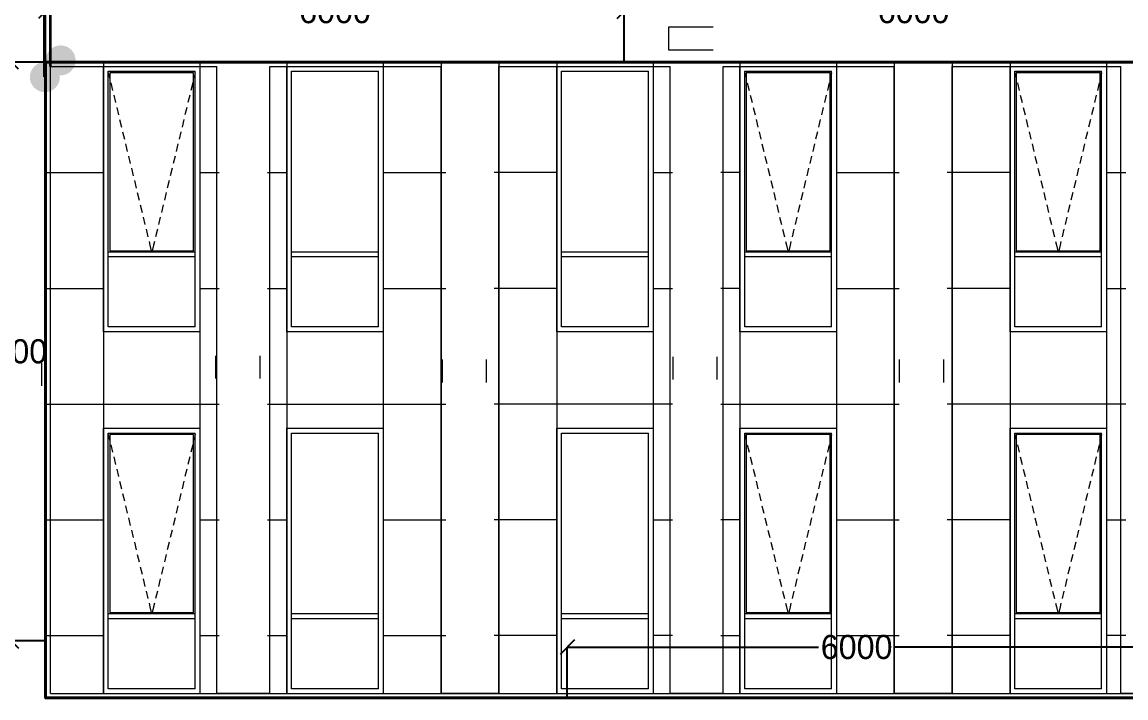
# Model space of a CAD drawing. Header units: millimetres. Extents: x 1499747 to 4230374, y -28481 to 441852.
# Drawn here: x 2544585 to 2556031, y 321467 to 328472 of the extents above; entities that cross this region are included whole.
import ezdxf
from ezdxf.xclip import XClip

# ---------------------------------------------------------------- set-up
doc = ezdxf.new("R2010")
doc.units = ezdxf.units.MM
doc.header["$MEASUREMENT"] = 0
doc.header["$XCLIPFRAME"] = 0
doc.layers.add('0_ANNOT_Dimensions', color=7, linetype='Continuous')
for name, color, linetype, lineweight in [('1 Фасад_42_Витражные окна_Ном._пера__1_Ном._пера__7', 7, 'Continuous', 18), ('1 Фасад_42_Витражные окна_Ном._пера__20_Ном._пера__1', 1, 'Continuous', 18), ('1 Фасад_42_Витражные окна_Ном._пера__92_Ном._пера__233', 233, 'Continuous', 18), ('1 Фасад_42_Выступы_Ном._пера__1_Ном._пера__7', 7, 'Continuous', 18), ('1 Фасад_42_Отделка керамика_Ном._пера__1_Ном._пера__7', 7, 'Continuous', 18), ('1 Фасад_42_Сетка кладки_Ном._пера__62_Ном._пера__253', 252, 'Continuous', 18), ('Кабель 2x4mm', 200, 'Continuous', 30), ('Кабель 2х6 mm', 150, 'Continuous', 30)]:
    doc.layers.add(name, color=color, linetype=linetype, lineweight=lineweight)
doc.dimstyles.get("Standard").update_dxf_attribs({"dimtxt": 0.18, "dimasz": 0.18, "dimexe": 0.18, "dimexo": 0.0625, "dimgap": 0.09, "dimtad": 0, "dimtih": 1, "dimtoh": 1, "dimdec": 4, "dimzin": 0, "dimdsep": 46, "dimtxsty": 'Standard', "dimcen": 0.09, "dimadec": 0, "dimazin": 0, "dimtfac": 1, "dimtdec": 4, "dimtofl": 0, "dimtmove": 0, "dimatfit": 3, "dimfxl": 1, "dimtolj": 1, "dimtzin": 0, "dimarcsym": 0})

# ---------------------------------------------------------------- blocks, each defined once
blk = doc.blocks.new('Чертеж_5_42', base_point=(1557140, 9891))
at = {"layer": '1 Фасад_42_Витражные окна_Ном._пера__1_Ном._пера__7', "color": 252, "linetype": 'Continuous', "true_color": 0x939598}
for p, q in [((1539240, 52641), (1539240, 52991)), ((1539290, 52941), (1539740, 52941)), ((1539290, 52641), (1539290, 52941)), ((1540175, 52926), (1539305, 52926)), ((1539305, 52926), (1539305, 51081)), ((1539740, 52941), (1540190, 52941)), ((1540175, 51081), (1540175, 52926)), ((1540190, 52641), (1540190, 52941)), ((1541140, 52641), (1541140, 52991)), ((1541190, 52941), (1541640, 52941)), ((1541190, 52641), (1541190, 52941)), ((1541640, 52941), (1542090, 52941)), ((1542090, 52641), (1542090, 52941)), ((1543940, 52641), (1543940, 52991)), ((1543990, 52941), (1544440, 52941)), ((1543990, 52641), (1543990, 52941)), ((1544440, 52941), (1544890, 52941)), ((1544890, 52641), (1544890, 52941)), ((1545840, 52641), (1545840, 52991)), ((1545890, 52941), (1546340, 52941)), ((1545890, 52641), (1545890, 52941)), ((1546775, 52926), (1545905, 52926)), ((1545905, 52926), (1545905, 51081)), ((1546340, 52941), (1546790, 52941)), ((1546775, 51081), (1546775, 52926)), ((1546790, 52641), (1546790, 52941)), ((1548640, 52641), (1548640, 52991)), ((1548690, 52941), (1549140, 52941)), ((1548690, 52641), (1548690, 52941)), ((1549575, 52926), (1548705, 52926)), ((1548705, 52926), (1548705, 51081)), ((1549140, 52941), (1549590, 52941)), ((1549575, 51081), (1549575, 52926)), ((1549590, 52641), (1549590, 52941)), ((1539240, 51241), (1539240, 52641)), ((1539290, 51241), (1539290, 52641)), ((1540190, 51241), (1540190, 52641)), ((1541140, 51241), (1541140, 52641)), ((1541190, 51241), (1541190, 52641)), ((1542090, 51241), (1542090, 52641)), ((1543940, 51241), (1543940, 52641)), ((1543990, 51241), (1543990, 52641)), ((1544890, 51241), (1544890, 52641)), ((1545840, 51241), (1545840, 52641)), ((1545890, 51241), (1545890, 52641)), ((1546790, 51241), (1546790, 52641)), ((1548640, 51241), (1548640, 52641)), ((1548690, 51241), (1548690, 52641)), ((1549590, 51241), (1549590, 52641)), ((1539240, 51041), (1539240, 51241)), ((1539290, 51066), (1539290, 51241)), ((1540190, 51066), (1540190, 51241)), ((1541140, 51041), (1541140, 51241)), ((1541190, 51066), (1541190, 51241)), ((1542090, 51066), (1542090, 51241)), ((1543940, 51041), (1543940, 51241)), ((1543990, 51066), (1543990, 51241)), ((1544890, 51066), (1544890, 51241)), ((1545840, 51041), (1545840, 51241)), ((1545890, 51066), (1545890, 51241)), ((1546790, 51066), (1546790, 51241)), ((1548640, 51041), (1548640, 51241)), ((1548690, 51066), (1548690, 51241)), ((1549590, 51066), (1549590, 51241)), ((1539740, 51066), (1539290, 51066)), ((1539290, 51041), (1539290, 51066)), ((1539305, 51081), (1540175, 51081)), ((1540190, 51066), (1539740, 51066)), ((1540190, 51041), (1540190, 51066)), ((1541640, 51066), (1541190, 51066)), ((1541190, 51041), (1541190, 51066)), ((1542090, 51066), (1541640, 51066)), ((1542090, 51041), (1542090, 51066)), ((1544440, 51066), (1543990, 51066)), ((1543990, 51041), (1543990, 51066)), ((1544890, 51066), (1544440, 51066)), ((1544890, 51041), (1544890, 51066)), ((1546340, 51066), (1545890, 51066)), ((1545890, 51041), (1545890, 51066)), ((1545905, 51081), (1546775, 51081)), ((1546790, 51066), (1546340, 51066)), ((1546790, 51041), (1546790, 51066)), ((1549140, 51066), (1548690, 51066)), ((1548690, 51041), (1548690, 51066)), ((1548705, 51081), (1549575, 51081)), ((1549590, 51066), (1549140, 51066)), ((1549590, 51041), (1549590, 51066)), ((1539240, 50278), (1539240, 51041)), ((1539290, 51016), (1539290, 51041)), ((1539740, 51016), (1539290, 51016)), ((1539290, 50291), (1539290, 51016)), ((1540190, 51016), (1539740, 51016)), ((1540190, 51016), (1540190, 51041)), ((1540190, 50291), (1540190, 51016)), ((1541140, 50241), (1541140, 51041)), ((1541190, 51016), (1541190, 51041)), ((1541640, 51016), (1541190, 51016)), ((1541190, 50291), (1541190, 51016)), ((1542090, 51016), (1541640, 51016)), ((1542090, 51016), (1542090, 51041)), ((1542090, 50291), (1542090, 51016)), ((1543940, 50241), (1543940, 51041)), ((1543990, 51016), (1543990, 51041)), ((1544440, 51016), (1543990, 51016)), ((1543990, 50291), (1543990, 51016)), ((1544890, 51016), (1544440, 51016)), ((1544890, 51016), (1544890, 51041)), ((1544890, 50291), (1544890, 51016)), ((1545840, 50241), (1545840, 51041)), ((1545890, 51016), (1545890, 51041)), ((1546340, 51016), (1545890, 51016)), ((1545890, 50291), (1545890, 51016)), ((1546790, 51016), (1546340, 51016)), ((1546790, 51016), (1546790, 51041)), ((1546790, 50291), (1546790, 51016)), ((1548640, 50241), (1548640, 51041)), ((1548690, 51016), (1548690, 51041)), ((1549140, 51016), (1548690, 51016)), ((1548690, 50291), (1548690, 51016)), ((1549590, 51016), (1549140, 51016)), ((1549590, 51016), (1549590, 51041)), ((1549590, 50291), (1549590, 51016)), ((1539740, 50291), (1539290, 50291)), ((1540190, 50291), (1539740, 50291)), ((1541640, 50291), (1541190, 50291)), ((1542090, 50291), (1541640, 50291)), ((1544440, 50291), (1543990, 50291)), ((1544890, 50291), (1544440, 50291)), ((1546340, 50291), (1545890, 50291)), ((1546790, 50291), (1546340, 50291)), ((1549140, 50291), (1548690, 50291)), ((1549590, 50291), (1549140, 50291)), ((1539240, 48891), (1539240, 49241)), ((1541140, 48891), (1541140, 49241)), ((1543940, 48891), (1543940, 49241)), ((1545840, 48891), (1545840, 49241)), ((1548640, 48891), (1548640, 49241)), ((1539290, 49191), (1539740, 49191)), ((1539290, 48891), (1539290, 49191)), ((1540175, 49176), (1539305, 49176)), ((1539305, 49176), (1539305, 47331)), ((1539740, 49191), (1540190, 49191)), ((1540175, 47331), (1540175, 49176)), ((1540190, 48891), (1540190, 49191)), ((1541190, 49191), (1541640, 49191)), ((1541190, 48891), (1541190, 49191)), ((1541640, 49191), (1542090, 49191)), ((1542090, 48891), (1542090, 49191)), ((1543990, 49191), (1544440, 49191)), ((1543990, 48891), (1543990, 49191)), ((1544440, 49191), (1544890, 49191)), ((1544890, 48891), (1544890, 49191)), ((1545890, 49191), (1546340, 49191)), ((1545890, 48891), (1545890, 49191)), ((1546775, 49176), (1545905, 49176)), ((1545905, 49176), (1545905, 47331)), ((1546340, 49191), (1546790, 49191)), ((1546775, 47331), (1546775, 49176)), ((1546790, 48891), (1546790, 49191)), ((1548690, 49191), (1549140, 49191)), ((1548690, 48891), (1548690, 49191)), ((1549575, 49176), (1548705, 49176)), ((1548705, 49176), (1548705, 47331)), ((1549140, 49191), (1549590, 49191)), ((1549575, 47331), (1549575, 49176)), ((1549590, 48891), (1549590, 49191)), ((1539240, 47491), (1539240, 48891)), ((1539290, 47491), (1539290, 48891)), ((1540190, 47491), (1540190, 48891)), ((1541140, 47491), (1541140, 48891)), ((1541190, 47491), (1541190, 48891)), ((1542090, 47491), (1542090, 48891)), ((1543940, 47491), (1543940, 48891)), ((1543990, 47491), (1543990, 48891)), ((1544890, 47491), (1544890, 48891)), ((1545840, 47491), (1545840, 48891)), ((1545890, 47491), (1545890, 48891)), ((1546790, 47491), (1546790, 48891)), ((1548640, 47491), (1548640, 48891)), ((1548690, 47491), (1548690, 48891)), ((1549590, 47491), (1549590, 48891)), ((1539240, 47291), (1539240, 47491)), ((1539290, 47316), (1539290, 47491)), ((1540190, 47316), (1540190, 47491)), ((1541140, 47291), (1541140, 47491)), ((1541190, 47316), (1541190, 47491)), ((1542090, 47316), (1542090, 47491)), ((1543940, 47291), (1543940, 47491)), ((1543990, 47316), (1543990, 47491)), ((1544890, 47316), (1544890, 47491)), ((1545840, 47291), (1545840, 47491)), ((1545890, 47316), (1545890, 47491)), ((1546790, 47316), (1546790, 47491)), ((1548640, 47291), (1548640, 47491)), ((1548690, 47316), (1548690, 47491)), ((1549590, 47316), (1549590, 47491)), ((1539240, 46491), (1539240, 47291)), ((1539740, 47316), (1539290, 47316)), ((1539290, 47291), (1539290, 47316)), ((1539290, 47266), (1539290, 47291)), ((1539305, 47331), (1540175, 47331)), ((1540190, 47316), (1539740, 47316)), ((1540190, 47291), (1540190, 47316)), ((1540190, 47266), (1540190, 47291)), ((1541140, 46491), (1541140, 47291)), ((1541640, 47316), (1541190, 47316)), ((1541190, 47291), (1541190, 47316)), ((1541190, 47266), (1541190, 47291)), ((1542090, 47316), (1541640, 47316)), ((1542090, 47291), (1542090, 47316)), ((1542090, 47266), (1542090, 47291)), ((1543940, 46491), (1543940, 47291)), ((1544440, 47316), (1543990, 47316)), ((1543990, 47291), (1543990, 47316)), ((1543990, 47266), (1543990, 47291)), ((1544890, 47316), (1544440, 47316)), ((1544890, 47291), (1544890, 47316)), ((1544890, 47266), (1544890, 47291)), ((1545840, 46491), (1545840, 47291)), ((1546340, 47316), (1545890, 47316)), ((1545890, 47291), (1545890, 47316)), ((1545890, 47266), (1545890, 47291)), ((1545905, 47331), (1546775, 47331)), ((1546790, 47316), (1546340, 47316)), ((1546790, 47291), (1546790, 47316)), ((1546790, 47266), (1546790, 47291)), ((1548640, 46491), (1548640, 47291)), ((1549140, 47316), (1548690, 47316)), ((1548690, 47291), (1548690, 47316)), ((1548690, 47266), (1548690, 47291)), ((1548705, 47331), (1549575, 47331)), ((1549590, 47316), (1549140, 47316)), ((1549590, 47291), (1549590, 47316)), ((1549590, 47266), (1549590, 47291)), ((1539740, 47266), (1539290, 47266)), ((1539290, 46541), (1539290, 47266)), ((1540190, 47266), (1539740, 47266)), ((1540190, 46541), (1540190, 47266)), ((1541640, 47266), (1541190, 47266)), ((1541190, 46541), (1541190, 47266)), ((1542090, 47266), (1541640, 47266)), ((1542090, 46541), (1542090, 47266)), ((1544440, 47266), (1543990, 47266)), ((1543990, 46541), (1543990, 47266)), ((1544890, 47266), (1544440, 47266)), ((1544890, 46541), (1544890, 47266)), ((1546340, 47266), (1545890, 47266)), ((1545890, 46541), (1545890, 47266)), ((1546790, 47266), (1546340, 47266)), ((1546790, 46541), (1546790, 47266)), ((1549140, 47266), (1548690, 47266)), ((1548690, 46541), (1548690, 47266)), ((1549590, 47266), (1549140, 47266)), ((1549590, 46541), (1549590, 47266)), ((1539740, 46541), (1539290, 46541)), ((1540190, 46541), (1539740, 46541)), ((1541640, 46541), (1541190, 46541)), ((1542090, 46541), (1541640, 46541)), ((1544440, 46541), (1543990, 46541)), ((1544890, 46541), (1544440, 46541)), ((1546340, 46541), (1545890, 46541)), ((1546790, 46541), (1546340, 46541)), ((1549140, 46541), (1548690, 46541)), ((1549590, 46541), (1549140, 46541))]:
    blk.add_line(p, q, dxfattribs=at)
at = {"layer": '1 Фасад_42_Витражные окна_Ном._пера__20_Ном._пера__1', "color": 252, "linetype": 'Continuous', "true_color": 0x939598}
for p, q in [((1545099, 53399), (1545099, 53163)), ((1545561, 53399), (1545099, 53399)), ((1545099, 53163), (1545561, 53163)), ((1538601, 49681), (1538601, 49917)), ((1540402, 49991), (1540402, 49755)), ((1540864, 49755), (1540864, 49991)), ((1542752, 49952), (1542752, 49716)), ((1543213, 49716), (1543213, 49952)), ((1545143, 49981), (1545143, 49745)), ((1545605, 49745), (1545605, 49981)), ((1547492, 49952), (1547492, 49716)), ((1547954, 49716), (1547954, 49952))]:
    blk.add_line(p, q, dxfattribs=at)
at = {"layer": '1 Фасад_42_Витражные окна_Ном._пера__92_Ном._пера__233', "color": 252, "linetype": 'Continuous', "true_color": 0x939598}
for p, q in [((1539290, 52926), (1539304, 52869)), ((1540190, 52926), (1540177, 52869)), ((1545890, 52926), (1545904, 52869)), ((1546790, 52926), (1546777, 52869)), ((1548690, 52926), (1548704, 52869)), ((1549590, 52926), (1549577, 52869)), ((1539316, 52820), (1539335, 52742)), ((1540165, 52820), (1540146, 52742)), ((1545916, 52820), (1545935, 52742)), ((1546765, 52820), (1546746, 52742)), ((1548716, 52820), (1548735, 52742)), ((1549565, 52820), (1549546, 52742)), ((1539346, 52694), (1539365, 52616)), ((1540134, 52694), (1540116, 52616)), ((1545946, 52694), (1545965, 52616)), ((1546734, 52694), (1546716, 52616)), ((1548746, 52694), (1548765, 52616)), ((1549534, 52694), (1549516, 52616)), ((1539377, 52567), (1539396, 52489)), ((1540104, 52567), (1540085, 52489)), ((1545977, 52567), (1545996, 52489)), ((1546704, 52567), (1546685, 52489)), ((1548777, 52567), (1548796, 52489)), ((1549504, 52567), (1549485, 52489)), ((1539407, 52441), (1539426, 52363)), ((1540073, 52441), (1540055, 52363)), ((1546007, 52441), (1546026, 52363)), ((1546673, 52441), (1546655, 52363)), ((1548807, 52441), (1548826, 52363)), ((1549473, 52441), (1549455, 52363)), ((1539438, 52314), (1539457, 52237)), ((1540043, 52314), (1540024, 52237)), ((1546038, 52314), (1546057, 52237)), ((1546643, 52314), (1546624, 52237)), ((1548838, 52314), (1548857, 52237)), ((1549443, 52314), (1549424, 52237)), ((1539468, 52188), (1539487, 52110)), ((1540012, 52188), (1539994, 52110)), ((1546068, 52188), (1546087, 52110)), ((1546612, 52188), (1546594, 52110)), ((1548868, 52188), (1548887, 52110)), ((1549412, 52188), (1549394, 52110)), ((1539499, 52062), (1539518, 51984)), ((1539982, 52062), (1539963, 51984)), ((1546099, 52062), (1546118, 51984)), ((1546582, 52062), (1546563, 51984)), ((1548899, 52062), (1548918, 51984)), ((1549382, 52062), (1549363, 51984)), ((1539529, 51935), (1539548, 51858)), ((1539951, 51935), (1539933, 51858)), ((1546129, 51935), (1546148, 51858)), ((1546551, 51935), (1546533, 51858)), ((1548929, 51935), (1548948, 51858)), ((1549351, 51935), (1549333, 51858)), ((1539560, 51809), (1539579, 51731)), ((1539921, 51809), (1539902, 51731)), ((1546160, 51809), (1546179, 51731)), ((1546521, 51809), (1546502, 51731)), ((1548960, 51809), (1548979, 51731)), ((1549321, 51809), (1549302, 51731)), ((1539590, 51683), (1539609, 51605)), ((1539890, 51683), (1539872, 51605)), ((1546190, 51683), (1546209, 51605)), ((1546490, 51683), (1546472, 51605)), ((1548990, 51683), (1549009, 51605)), ((1549290, 51683), (1549272, 51605)), ((1539621, 51556), (1539640, 51478)), ((1539860, 51556), (1539841, 51478)), ((1546221, 51556), (1546240, 51478)), ((1546460, 51556), (1546441, 51478)), ((1549021, 51556), (1549040, 51478)), ((1549260, 51556), (1549241, 51478)), ((1539651, 51430), (1539670, 51352)), ((1539829, 51430), (1539811, 51352)), ((1546251, 51430), (1546270, 51352)), ((1546429, 51430), (1546411, 51352)), ((1549051, 51430), (1549070, 51352)), ((1549229, 51430), (1549211, 51352)), ((1539682, 51303), (1539701, 51226)), ((1539799, 51303), (1539780, 51226)), ((1546282, 51303), (1546301, 51226)), ((1546399, 51303), (1546380, 51226)), ((1549082, 51303), (1549101, 51226)), ((1549199, 51303), (1549180, 51226)), ((1539713, 51177), (1539722, 51139)), ((1539768, 51177), (1539759, 51139)), ((1546313, 51177), (1546322, 51139)), ((1546368, 51177), (1546359, 51139)), ((1549112, 51177), (1549122, 51139)), ((1549168, 51177), (1549159, 51139)), ((1539722, 51139), (1539736, 51081)), ((1539736, 51081), (1539739, 51066)), ((1539745, 51081), (1539742, 51066)), ((1539759, 51139), (1539745, 51081)), ((1546322, 51139), (1546336, 51081)), ((1546336, 51081), (1546339, 51066)), ((1546345, 51081), (1546342, 51066)), ((1546359, 51139), (1546345, 51081)), ((1549122, 51139), (1549136, 51081)), ((1549136, 51081), (1549139, 51066)), ((1549145, 51081), (1549142, 51066)), ((1549159, 51139), (1549145, 51081)), ((1539290, 49176), (1539304, 49119)), ((1540190, 49176), (1540177, 49119)), ((1545890, 49176), (1545904, 49119)), ((1546790, 49176), (1546777, 49119)), ((1548690, 49176), (1548704, 49119)), ((1549590, 49176), (1549577, 49119)), ((1539316, 49070), (1539335, 48992)), ((1540165, 49070), (1540146, 48992)), ((1545916, 49070), (1545935, 48992)), ((1546765, 49070), (1546746, 48992)), ((1548716, 49070), (1548735, 48992)), ((1549565, 49070), (1549546, 48992)), ((1539346, 48944), (1539365, 48866)), ((1540134, 48944), (1540116, 48866)), ((1545946, 48944), (1545965, 48866)), ((1546734, 48944), (1546716, 48866)), ((1548746, 48944), (1548765, 48866)), ((1549534, 48944), (1549516, 48866)), ((1539377, 48817), (1539396, 48739)), ((1540104, 48817), (1540085, 48739)), ((1545977, 48817), (1545996, 48739)), ((1546704, 48817), (1546685, 48739)), ((1548777, 48817), (1548796, 48739)), ((1549504, 48817), (1549485, 48739)), ((1539407, 48691), (1539426, 48613)), ((1540073, 48691), (1540055, 48613)), ((1546007, 48691), (1546026, 48613)), ((1546673, 48691), (1546655, 48613)), ((1548807, 48691), (1548826, 48613)), ((1549473, 48691), (1549455, 48613)), ((1539438, 48564), (1539457, 48487)), ((1540043, 48564), (1540024, 48487)), ((1546038, 48564), (1546057, 48487)), ((1546643, 48564), (1546624, 48487)), ((1548838, 48564), (1548857, 48487)), ((1549443, 48564), (1549424, 48487)), ((1539468, 48438), (1539487, 48360)), ((1540012, 48438), (1539994, 48360)), ((1546068, 48438), (1546087, 48360)), ((1546612, 48438), (1546594, 48360)), ((1548868, 48438), (1548887, 48360)), ((1549412, 48438), (1549394, 48360)), ((1539499, 48312), (1539518, 48234)), ((1539982, 48312), (1539963, 48234)), ((1546099, 48312), (1546118, 48234)), ((1546582, 48312), (1546563, 48234)), ((1548899, 48312), (1548918, 48234)), ((1549382, 48312), (1549363, 48234)), ((1539529, 48185), (1539548, 48108)), ((1539951, 48185), (1539933, 48108)), ((1546129, 48185), (1546148, 48108)), ((1546551, 48185), (1546533, 48108)), ((1548929, 48185), (1548948, 48108)), ((1549351, 48185), (1549333, 48108)), ((1539560, 48059), (1539579, 47981)), ((1539921, 48059), (1539902, 47981)), ((1546160, 48059), (1546179, 47981)), ((1546521, 48059), (1546502, 47981)), ((1548960, 48059), (1548979, 47981)), ((1549321, 48059), (1549302, 47981)), ((1539590, 47933), (1539609, 47855)), ((1539890, 47933), (1539872, 47855)), ((1546190, 47933), (1546209, 47855)), ((1546490, 47933), (1546472, 47855)), ((1548990, 47933), (1549009, 47855)), ((1549290, 47933), (1549272, 47855)), ((1539621, 47806), (1539640, 47728)), ((1539860, 47806), (1539841, 47728)), ((1546221, 47806), (1546240, 47728)), ((1546460, 47806), (1546441, 47728)), ((1549021, 47806), (1549040, 47728)), ((1549260, 47806), (1549241, 47728)), ((1539651, 47680), (1539670, 47602)), ((1539829, 47680), (1539811, 47602)), ((1546251, 47680), (1546270, 47602)), ((1546429, 47680), (1546411, 47602)), ((1549051, 47680), (1549070, 47602)), ((1549229, 47680), (1549211, 47602)), ((1539682, 47553), (1539701, 47476)), ((1539799, 47553), (1539780, 47476)), ((1546282, 47553), (1546301, 47476)), ((1546399, 47553), (1546380, 47476)), ((1549082, 47553), (1549101, 47476)), ((1549199, 47553), (1549180, 47476)), ((1539713, 47427), (1539722, 47389)), ((1539722, 47389), (1539736, 47331)), ((1539759, 47389), (1539745, 47331)), ((1539768, 47427), (1539759, 47389)), ((1546313, 47427), (1546322, 47389)), ((1546322, 47389), (1546336, 47331)), ((1546359, 47389), (1546345, 47331)), ((1546368, 47427), (1546359, 47389)), ((1549112, 47427), (1549122, 47389)), ((1549122, 47389), (1549136, 47331)), ((1549159, 47389), (1549145, 47331)), ((1549168, 47427), (1549159, 47389)), ((1539736, 47331), (1539739, 47316)), ((1539745, 47331), (1539742, 47316)), ((1546336, 47331), (1546339, 47316)), ((1546345, 47331), (1546342, 47316)), ((1549136, 47331), (1549139, 47316)), ((1549145, 47331), (1549142, 47316))]:
    blk.add_line(p, q, dxfattribs=at)
at = {"layer": '1 Фасад_42_Выступы_Ном._пера__1_Ном._пера__7', "color": 252, "linetype": 'Continuous', "true_color": 0x939598}
for p, q in [((1538690, 46491), (1538690, 52991)), ((1538690, 52991), (1540415, 52991)), ((1540415, 46496), (1540415, 52991)), ((1540965, 52991), (1542740, 52991)), ((1540965, 46496), (1540965, 52991)), ((1542740, 46496), (1542740, 52991)), ((1543340, 52991), (1545115, 52991)), ((1543340, 46496), (1543340, 52991)), ((1545115, 46496), (1545115, 52991)), ((1545665, 52991), (1547440, 52991)), ((1545665, 46496), (1545665, 52991)), ((1547440, 46496), (1547440, 52991)), ((1548040, 52991), (1549790, 52991)), ((1548040, 46496), (1548040, 52991)), ((1549790, 46496), (1549790, 52991)), ((1538690, 46491), (1552090, 46491)), ((1540415, 46496), (1540965, 46496)), ((1542740, 46496), (1543340, 46496)), ((1545115, 46496), (1545665, 46496)), ((1547440, 46496), (1548040, 46496)), ((1549790, 46496), (1550340, 46496))]:
    blk.add_line(p, q, dxfattribs=at)
at = {"layer": '1 Фасад_42_Отделка керамика_Ном._пера__1_Ном._пера__7', "color": 252, "linetype": 'Continuous', "true_color": 0x939598}
for p, q in [((1539240, 50241), (1539240, 52991)), ((1540240, 52991), (1540240, 50241)), ((1541140, 50241), (1541140, 52991)), ((1542140, 52991), (1542140, 50241)), ((1543940, 50241), (1543940, 52991)), ((1544940, 52991), (1544940, 50241)), ((1545840, 50241), (1545840, 52991)), ((1546840, 52991), (1546840, 50241)), ((1548640, 50241), (1548640, 52991)), ((1549640, 52991), (1549640, 50241)), ((1540240, 50241), (1539240, 50241)), ((1542140, 50241), (1541140, 50241)), ((1544940, 50241), (1543940, 50241)), ((1546840, 50241), (1545840, 50241)), ((1549640, 50241), (1548640, 50241)), ((1539240, 49241), (1540240, 49241)), ((1539240, 46491), (1539240, 49241)), ((1540240, 49241), (1540240, 46491)), ((1541140, 49241), (1542140, 49241)), ((1541140, 46491), (1541140, 49241)), ((1542140, 49241), (1542140, 46491)), ((1543940, 49241), (1544940, 49241)), ((1543940, 46491), (1543940, 49241)), ((1544940, 49241), (1544940, 46491)), ((1545840, 49241), (1546840, 49241)), ((1545840, 46491), (1545840, 49241)), ((1546840, 49241), (1546840, 46491)), ((1548640, 49241), (1549640, 49241)), ((1548640, 46491), (1548640, 49241)), ((1549640, 49241), (1549640, 46491))]:
    blk.add_line(p, q, dxfattribs=at)
at = {"layer": '1 Фасад_42_Сетка кладки_Ном._пера__62_Ном._пера__253', "color": 252, "linetype": 'Continuous', "true_color": 0x939598, "flags": 128}
for points in [[(1538640, 53037), (1538640, 46491)], [(1539240, 53037), (1539240, 46491)], [(1540240, 53037), (1540240, 46491)], [(1541140, 53037), (1541140, 46491)], [(1542140, 53037), (1542140, 46491)], [(1542740, 53037), (1542740, 46491)], [(1543340, 53037), (1543340, 46491)], [(1543940, 53037), (1543940, 46491)], [(1544940, 53037), (1544940, 46491)], [(1545840, 53037), (1545840, 46491)], [(1546840, 53037), (1546840, 46491)], [(1547440, 53037), (1547440, 46491)], [(1548040, 53037), (1548040, 46491)], [(1548640, 53037), (1548640, 46491)], [(1549640, 53037), (1549640, 46491)], [(1538640, 51891), (1539240, 51891)], [(1540240, 51891), (1540440, 51891)], [(1540940, 51891), (1541140, 51891)], [(1542140, 51891), (1542790, 51891)], [(1543940, 51891), (1543290, 51891)], [(1544940, 51891), (1545140, 51891)], [(1545840, 51891), (1545640, 51891)], [(1546840, 51891), (1547490, 51891)], [(1548640, 51891), (1547990, 51891)], [(1549640, 51891), (1549840, 51891)], [(1538640, 50691), (1539240, 50691)], [(1540240, 50691), (1540440, 50691)], [(1540940, 50691), (1541140, 50691)], [(1542140, 50691), (1542790, 50691)], [(1543940, 50691), (1543290, 50691)], [(1544940, 50691), (1545140, 50691)], [(1545840, 50691), (1545640, 50691)], [(1546840, 50691), (1547490, 50691)], [(1548640, 50691), (1547990, 50691)], [(1549640, 50691), (1549840, 50691)], [(1538640, 49491), (1540440, 49491)], [(1540940, 49491), (1542790, 49491)], [(1545140, 49491), (1543290, 49491)], [(1545640, 49491), (1547490, 49491)], [(1549840, 49491), (1547990, 49491)], [(1538640, 48291), (1539240, 48291)], [(1540240, 48291), (1540441, 48291)], [(1540940, 48291), (1541141, 48291)], [(1542141, 48291), (1542790, 48291)], [(1543940, 48291), (1543290, 48291)], [(1544940, 48291), (1545141, 48291)], [(1545840, 48291), (1545640, 48291)], [(1546841, 48291), (1547490, 48291)], [(1548640, 48291), (1547990, 48291)], [(1549640, 48291), (1549841, 48291)], [(1538640, 47091), (1539241, 47091)], [(1540240, 47091), (1540440, 47091)], [(1540940, 47091), (1541141, 47091)], [(1542140, 47091), (1542790, 47091)], [(1543941, 47091), (1543290, 47091)], [(1545140, 47091), (1544940, 47091)], [(1545640, 47091), (1545841, 47091)], [(1546840, 47091), (1547490, 47091)], [(1548641, 47091), (1547990, 47091)], [(1549840, 47091), (1549640, 47091)]]:
    blk.add_lwpolyline(points, dxfattribs=at)
blk = doc.blocks.new('_Oblique')
at = {"color": 0, "linetype": 'ByBlock', "lineweight": -2}
blk.add_line((-0.5, -0.5), (0.5, 0.5), dxfattribs=at)
blk = doc.blocks.new('*D224')
at = {"layer": '0_ANNOT_Dimensions', "color": 0, "lineweight": -2, "transparency": 16777216}
for p, q in [((2544829, 328058), (2544829, 328584)), ((2544829, 328584), (2547433, 328584)), ((2550829, 328584), (2548225, 328584)), ((2550829, 328058), (2550829, 328584))]:
    blk.add_line(p, q, dxfattribs=at)
at = {"layer": 'Defpoints', "color": 0, "lineweight": 30, "transparency": 16777216}
for p in [(2550829, 328584), (2544829, 328058), (2550829, 328058)]:
    blk.add_point(p, dxfattribs=at)
at = {"layer": '0_ANNOT_Dimensions', "color": 0, "lineweight": -2, "transparency": 16777216, "xscale": 150, "yscale": 150, "zscale": 150, "rotation": 180}
blk.add_blockref('_Oblique', (2544829, 328584), dxfattribs=at)
at = {"layer": '0_ANNOT_Dimensions', "color": 0, "lineweight": -2, "transparency": 16777216, "xscale": 150, "yscale": 150, "zscale": 150}
blk.add_blockref('_Oblique', (2550829, 328584), dxfattribs=at)
at = {"layer": '0_ANNOT_Dimensions', "color": 0, "lineweight": 25, "transparency": 16777216, "insert": (2547829, 328584), "char_height": 250, "attachment_point": 5}
blk.add_mtext('\\A1;6000', dxfattribs=at)
blk = doc.blocks.new('*D225')
at = {"layer": '0_ANNOT_Dimensions', "color": 0, "lineweight": -2, "transparency": 16777216}
for p, q in [((2550829, 328058), (2550829, 328584)), ((2550829, 328584), (2553433, 328584)), ((2556829, 328584), (2554225, 328584)), ((2556829, 328058), (2556829, 328584))]:
    blk.add_line(p, q, dxfattribs=at)
at = {"layer": 'Defpoints', "color": 0, "lineweight": 30, "transparency": 16777216}
for p in [(2556829, 328584), (2550829, 328058), (2556829, 328058)]:
    blk.add_point(p, dxfattribs=at)
at = {"layer": '0_ANNOT_Dimensions', "color": 0, "lineweight": -2, "transparency": 16777216, "xscale": 150, "yscale": 150, "zscale": 150, "rotation": 180}
blk.add_blockref('_Oblique', (2550829, 328584), dxfattribs=at)
at = {"layer": '0_ANNOT_Dimensions', "color": 0, "lineweight": -2, "transparency": 16777216, "xscale": 150, "yscale": 150, "zscale": 150}
blk.add_blockref('_Oblique', (2556829, 328584), dxfattribs=at)
at = {"layer": '0_ANNOT_Dimensions', "color": 0, "lineweight": 25, "transparency": 16777216, "insert": (2553829, 328584), "char_height": 250, "attachment_point": 5}
blk.add_mtext('\\A1;6000', dxfattribs=at)
blk = doc.blocks.new('*D226')
at = {"layer": '0_ANNOT_Dimensions', "color": 0, "lineweight": -2, "transparency": 16777216}
for p, q in [((2544829, 328058), (2544473, 328058)), ((2544473, 328058), (2544473, 325183)), ((2544473, 322058), (2544473, 324933)), ((2544829, 322058), (2544473, 322058))]:
    blk.add_line(p, q, dxfattribs=at)
at = {"layer": 'Defpoints', "color": 0, "lineweight": 30, "transparency": 16777216}
for p in [(2544829, 328058), (2544473, 322058), (2544829, 322058)]:
    blk.add_point(p, dxfattribs=at)
at = {"layer": '0_ANNOT_Dimensions', "color": 0, "lineweight": -2, "transparency": 16777216, "xscale": 150, "yscale": 150, "zscale": 150}
for p, rotation in [((2544473, 328058), 90), ((2544473, 322058), 270)]:
    blk.add_blockref('_Oblique', p, dxfattribs=dict(at, rotation=rotation))
at = {"layer": '0_ANNOT_Dimensions', "color": 0, "lineweight": 25, "transparency": 16777216, "insert": (2544473, 325058), "char_height": 250, "attachment_point": 5}
blk.add_mtext('\\A1;6000', dxfattribs=at)
blk = doc.blocks.new('*D227')
at = {"layer": '0_ANNOT_Dimensions', "color": 0, "lineweight": -2, "transparency": 16777216}
for p, q in [((2550238, 321467), (2550238, 321994)), ((2550238, 321993), (2552842, 321993)), ((2556238, 321993), (2553634, 321993)), ((2556238, 321467), (2556238, 321994))]:
    blk.add_line(p, q, dxfattribs=at)
at = {"layer": 'Defpoints', "color": 0, "lineweight": 30, "transparency": 16777216}
for p in [(2556238, 321993), (2550238, 321467), (2556238, 321467)]:
    blk.add_point(p, dxfattribs=at)
at = {"layer": '0_ANNOT_Dimensions', "color": 0, "lineweight": -2, "transparency": 16777216, "xscale": 150, "yscale": 150, "zscale": 150, "rotation": 180}
blk.add_blockref('_Oblique', (2550238, 321993), dxfattribs=at)
at = {"layer": '0_ANNOT_Dimensions', "color": 0, "lineweight": -2, "transparency": 16777216, "xscale": 150, "yscale": 150, "zscale": 150}
blk.add_blockref('_Oblique', (2556238, 321993), dxfattribs=at)
at = {"layer": '0_ANNOT_Dimensions', "color": 0, "lineweight": 25, "transparency": 16777216, "insert": (2553238, 321993), "char_height": 250, "attachment_point": 5}
blk.add_mtext('\\A1;6000', dxfattribs=at)

msp = doc.modelspace()

# ---------------------------------------------------------------- block references
at = {"layer": 'Кабель 2х6 mm', "lineweight": 35}
ref = msp.add_blockref('Чертеж_5_42', (2563328.67685, 284912.32313), dxfattribs=at)
XClip(ref).set_block_clipping_path([(1496000, -1299.0576434789), (1580000, 60181.6414690267)])

# ---------------------------------------------------------------- next in the draw order: hatches: boundary and pattern name
at = {"layer": 'Кабель 2x4mm', "lineweight": 30, "true_color": 0xcd2027}
h = msp.add_hatch(color=242, dxfattribs=at)
h.dxf.hatch_style = 1
edge = h.paths.add_edge_path()
edge.add_arc((2544984.19155, 328075.38673), 155.49768, 0, 360)
h = msp.add_hatch(color=242, dxfattribs=at)
h.dxf.hatch_style = 1
edge = h.paths.add_edge_path()
edge.add_arc((2544820.91892, 327901.79321), 155.49768, 0, 360)

# ---------------------------------------------------------------- next in the draw order: linework, layer by layer
at = {"layer": 'Кабель 2х6 mm', "lineweight": 35}
for points in [[(2544878.67686, 328012.32313), (2544878.67686, 331178.23517), (2539839.3172, 329913.8025), (2530878.30765, 329913.8025), (2530878.30765, 330362.24482)], [(2530717.31141, 330362.24482), (2530717.31141, 329862.31249), (2539839.3172, 329862.31249), (2544812.94538, 331096.36211), (2544812.94538, 327903.78307)]]:
    msp.add_lwpolyline(points, dxfattribs=at)
at = {"layer": 'Кабель 2х6 mm', "color": 252, "lineweight": 20, "true_color": 0x939598}
msp.add_lwpolyline([(2544828.69387, 328057.7295), (2558328.58472, 328057.7295)], dxfattribs=at)
at = {"layer": 'Кабель 2х6 mm', "color": 244, "lineweight": 40, "true_color": 0x991b1e}
msp.add_lwpolyline([(2544828.69387, 328057.7295), (2550828.69387, 328057.7295)], dxfattribs=at)
at = {"layer": 'Кабель 2х6 mm', "color": 31, "lineweight": 40, "true_color": 0xfecc66}
for points in [[(2544828.69387, 328057.7295), (2544828.69387, 322057.7295)], [(2550237.88113, 321466.91676), (2556237.88113, 321466.91676)]]:
    msp.add_lwpolyline(points, dxfattribs=at)
at = {"layer": 'Кабель 2х6 mm', "color": 11, "lineweight": 40, "true_color": 0xf27172}
msp.add_lwpolyline([(2550828.69387, 328057.7295), (2556828.69387, 328057.7295)], dxfattribs=at)
at = {"layer": 'Кабель 2х6 mm', "color": 32, "lineweight": 40, "true_color": 0xcd6928}
msp.add_lwpolyline([(2544828.69387, 322057.7295), (2544828.69387, 321466.91676), (2550237.88113, 321466.91676)], dxfattribs=at)
at = {"layer": 'Кабель 2х6 mm', "color": 9, "lineweight": 25, "true_color": 0xc7c8ca}
msp.add_lwpolyline([(2544828.69387, 321512.32313), (2544828.69387, 321466.91676), (2558328.58472, 321466.91676), (2558328.58472, 321557.22035)], dxfattribs=at)
at = {"layer": 'Кабель 2х6 mm', "lineweight": 30}
msp.add_lwpolyline([(2550237.88113, 321466.91676), (2544828.69387, 321466.91676)], dxfattribs=at)

# ---------------------------------------------------------------- next in the draw order: dimensions: what is measured, and where the dimension line sits
at = {"layer": '0_ANNOT_Dimensions', "lineweight": 25}
for base, p1, p2, picture, middle in [((2550828.69387, 328584.30067), (2544828.69387, 328057.7295), (2550828.69387, 328057.7295), '*D224', (2547828.69387, 328584.30067)), ((2556828.69387, 328584.30067), (2550828.69387, 328057.7295), (2556828.69387, 328057.7295), '*D225', (2553828.69387, 328584.30067)), ((2556237.88113, 321993.48793), (2550237.88113, 321466.91676), (2556237.88113, 321466.91676), '*D227', (2553237.88113, 321993.48793))]:
    dim = msp.add_linear_dim(base=base, p1=p1, p2=p2, dimstyle='Standard', override={"dimtxt": 250, "dimasz": 150, "dimdec": 0, "dimblk1": 'Oblique', "dimblk2": 'Oblique', "dimsah": 1}, dxfattribs=at)
    dim.commit()
    dim.dimension.update_dxf_attribs({"geometry": picture, "text_midpoint": middle})
dim = msp.add_linear_dim(base=(2544472.8821, 322057.76866), p1=(2544828.69387, 328057.80782), p2=(2544828.69387, 322057.76866), angle=90, dimstyle='Standard', override={"dimtxt": 250, "dimasz": 150, "dimdec": 0, "dimblk1": 'Oblique', "dimblk2": 'Oblique', "dimsah": 1}, dxfattribs=at)
dim.commit()
dim.dimension.update_dxf_attribs({"geometry": '*D226', "text_midpoint": (2544472.8821, 325057.78824)})

doc.saveas('drawing.dxf')
